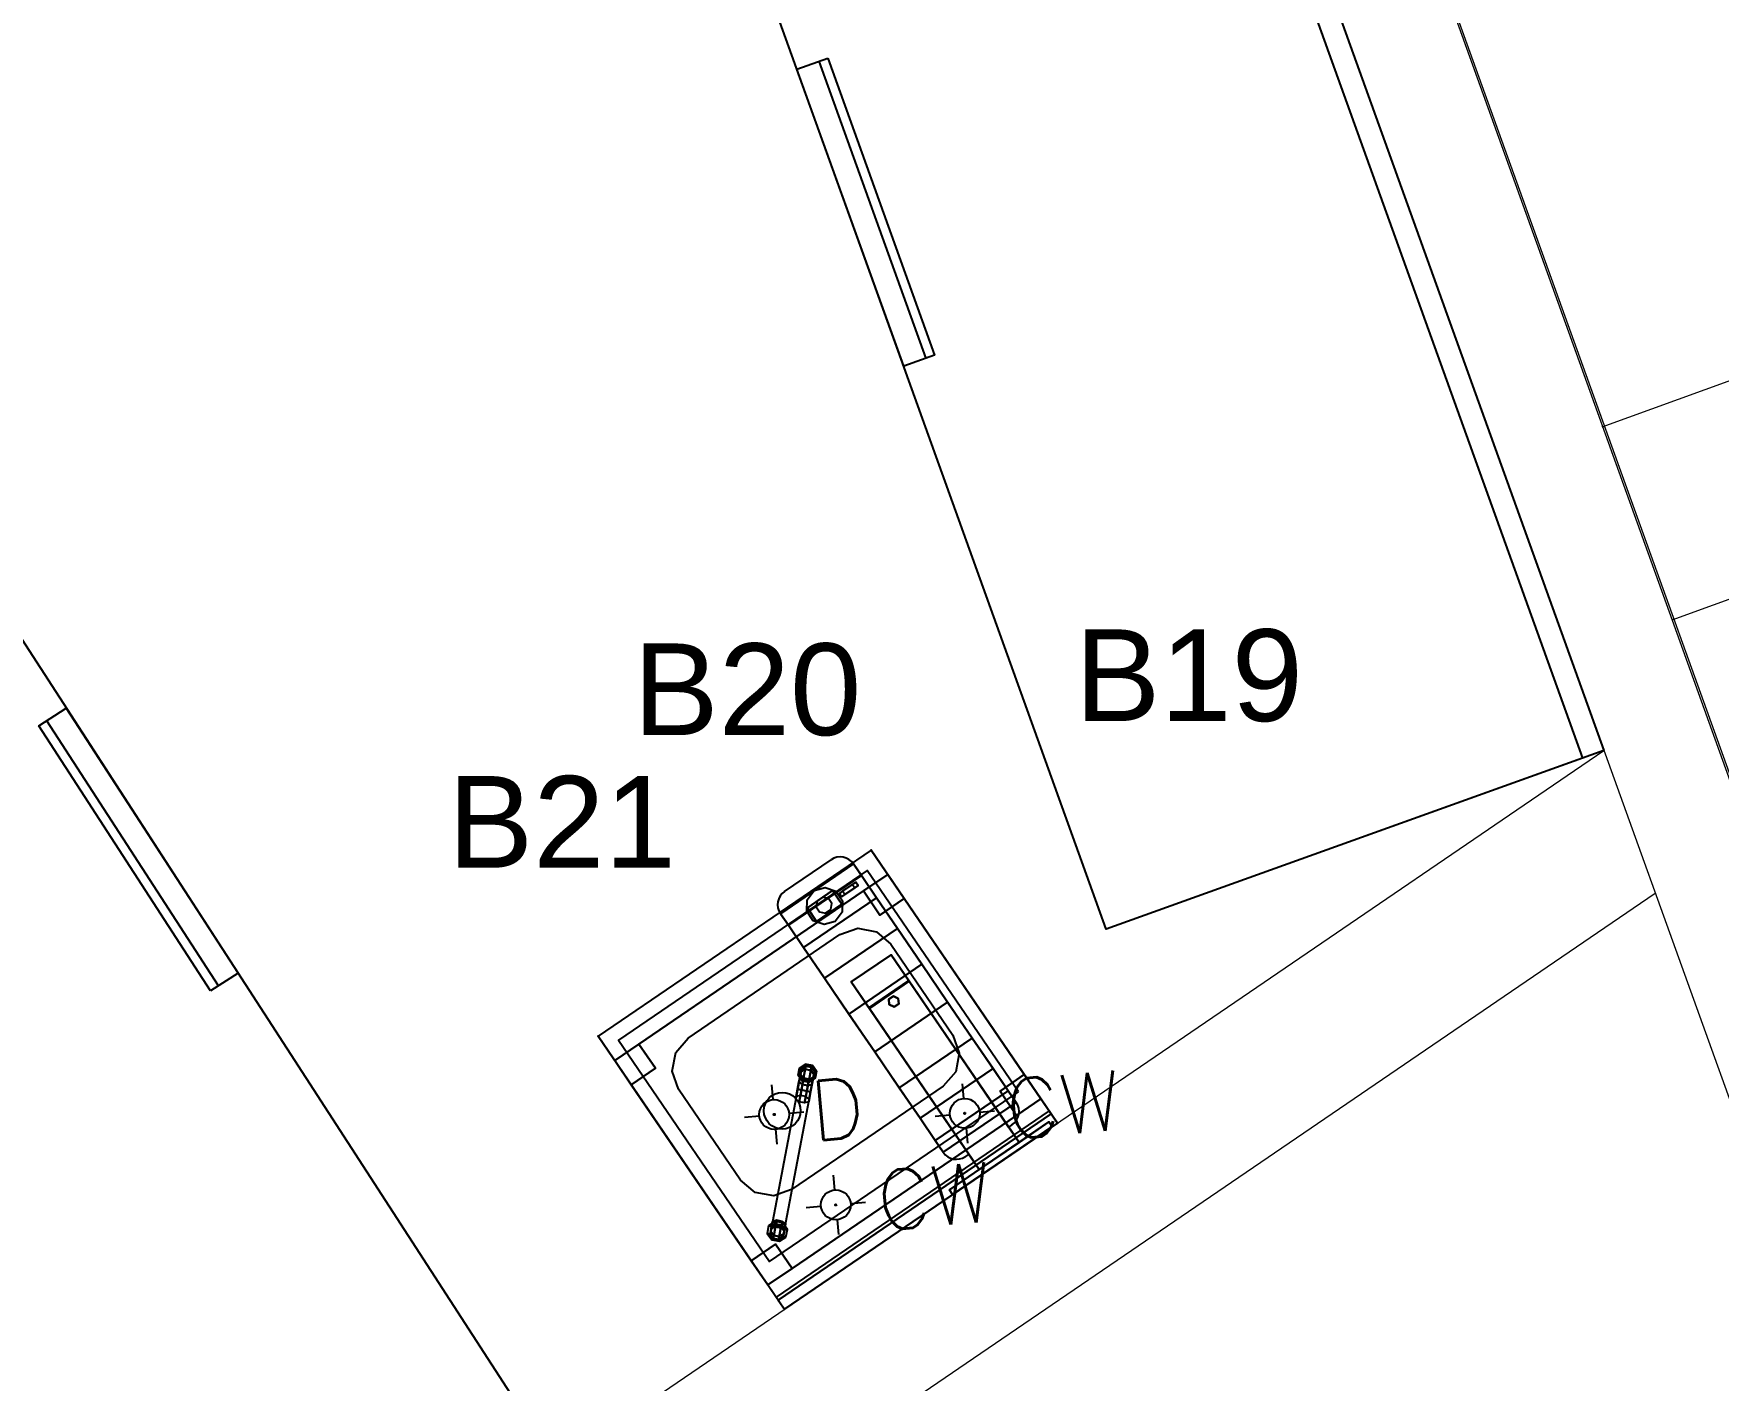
# Model space of a CAD drawing. Header units: millimetres. Extents: x 8159 to 14952, y 6817 to 11888.
# Drawn here: x 9303 to 9532.4, y 7743.2 to 7926.6 of the extents above; entities that cross this region are included whole.
import ezdxf
from ezdxf.enums import TextEntityAlignment as Align

# ---------------------------------------------------------------- set-up
doc = ezdxf.new("R2010")
doc.units = ezdxf.units.MM
doc.header["$LTSCALE"] = 5
for name, color, linetype in [('200-EquipBorder-2d', 9, 'Continuous'), ('200-EquipID-2d', 7, 'Continuous'), ('200-EquipInternal-2d', 252, 'Continuous'), ('200-EquipSteel-3d', 9, 'Continuous'), ('250-Cwater-2d', 160, 'Continuous'), ('250-Drain-2D', 140, 'Continuous')]:
    doc.layers.add(name, color=color, linetype=linetype)
doc.layers.add('200-InsPoint-3D', color=3, linetype='Continuous', plot=False)
for name, color, linetype, lineweight in [('3-YANGIN-DOLABI', 7, 'Continuous', 0), ('anted', 10, 'Continuous', 0), ('FIBROBETON', 1, 'Continuous', 18), ('kesit', 7, 'Continuous', 0), ('YAZI', 250, 'Continuous', 30)]:
    doc.layers.add(name, color=color, linetype=linetype, lineweight=lineweight)
doc.styles.add('Arial', font='arial.ttf')
doc.styles.add('ROMANS', font='micross.ttf')
doc.styles.add('SIMPLEX', font='SIMPLEX')

# ---------------------------------------------------------------- blocks, each defined once
blk = doc.blocks.new('A$C23C11219')
at = {"layer": 'FIBROBETON'}
blk.add_lwpolyline([(4170.99, 707.81), (4330.65, -537.53, 0.079118), (6057.44, 175.69), (5734.15, 708.99, 0.288304), (5090.27, 1000.53, -0.032207)], format="xyb", close=True, dxfattribs=at)
blk = doc.blocks.new('R')
at = {"layer": 'kesit'}
for p, q in [((138833.96, -64505.89), (139340.43, -64155.25)), ((139041.1, -64362.38), (139109.71, -64460.84)), ((139018.13, -64378.39), (139086.73, -64476.85))]:
    blk.add_line(p, q, dxfattribs=at)
blk = doc.blocks.new('attrib')
at = {"layer": '200-EquipID-2d', "style": 'Arial'}
blk.add_attdef('POS', text='', height=2.5, dxfattribs=at).set_placement((0, 0, -1), align=Align.MIDDLE)
at = {"layer": '200-EquipID-2d', "style": 'ROMANS', "flags": 1}
for tag, p in [('ZONA', (0, -4.905, -2)), ('EQUIPMENTDATA', (0, -7.89, -2)), ('LONGDESCR', (0, -11.302, -2)), ('EQUIPMENTCONN', (0, -14.714, -2)), ('ACCESSORYDATA', (0, -18.552, -2)), ('ACCESSORYCONN', (0, -21.857, -2))]:
    blk.add_attdef(tag, text='', height=2.5, dxfattribs=at).set_placement(p, align=Align.CENTER)
blk = doc.blocks.new('HWSW45')
at = {"layer": '200-EquipBorder-2d'}
blk.add_lwpolyline([(0, -450), (450, -450), (450, 0), (0, 0)], close=True, dxfattribs=at)
at = {"layer": '200-EquipInternal-2d'}
blk.add_line((0, -20), (450, -20), dxfattribs=at)
for points in [[(20, -65), (20, -430), (430, -430), (430, -65)], [(408.3, -95.3), (408.3, -87.8), (403.1, -82.6), (395.6, -82.6), (233.9, -244.3), (233.9, -251.7), (239.2, -257), (246.6, -257)], [(100, -379), (75, -372.3), (56.7, -354), (50, -329), (50, -179), (56.7, -154), (75, -135.7), (100, -129), (350, -129), (375, -135.7), (393.3, -154), (400, -179), (400, -329), (393.3, -354), (375, -372.3), (350, -379)]]:
    blk.add_lwpolyline(points, close=True, dxfattribs=at)
blk.add_circle((300, -225), 25, dxfattribs=at)
at = {"layer": '200-EquipSteel-3d'}
blk.add_line((0, -450, 810), (450, -450, 810), dxfattribs=at)
for points, elevation in [([(20, -65), (20, -430), (430, -430), (430, -65)], 830), ([(100, -379), (75, -372.3), (56.7, -354), (50, -329), (50, -179), (56.7, -154), (75, -135.7), (100, -129), (350, -129), (375, -135.7), (393.3, -154), (400, -179), (400, -329), (393.3, -354), (375, -372.3), (350, -379)], 600)]:
    blk.add_lwpolyline(points, close=True, dxfattribs=dict(at, elevation=elevation))
at = {"layer": '200-EquipSteel-3d', "extrusion": (-0.612372, -0.612372, 0.5), "elevation": 284.7}
blk.add_lwpolyline([(338.1, 908), (338.1, 900.6), (343.4, 895.3), (350.9, 895.3), (356.1, 900.6), (356.1, 908), (350.9, 913.3), (343.4, 913.3)], close=True, dxfattribs=at)
at = {"layer": '200-EquipSteel-3d'}
for points in [[(0, -15, 850), (0, -450, 850), (0, -450, 810), (0, 0, 810)], [(450, -15, 850), (450, -450, 850), (450, -450, 810), (450, 0, 810)]]:
    blk.add_polyline3d(points, dxfattribs=at)
at = {"layer": '200-EquipSteel-3d', "invisible_edges": 15}
for points in [[(0, 0, 810), (0, -450, 810), (0, -450, 850), (0, 0, 850)], [(0, 0, 850), (0, 0, 900), (0, -15, 900), (0, -15, 850)], [(450, 0, 810), (450, -450, 810), (450, -450, 850), (450, 0, 850)], [(450, 0, 850), (450, 0, 900), (450, -15, 900), (450, -15, 850)], [(0, -450, 850), (20, -430, 850), (20, -65, 850), (0, -15, 850)], [(20, -65, 850), (0, -15, 850), (450, -15, 850), (430, -65, 850)], [(450, -15, 850), (430, -65, 850), (430, -430, 850), (450, -450, 850)], [(20, -430, 830), (50, -379, 830), (50, -129, 830), (20, -65, 830)], [(50, -129, 830), (20, -65, 830), (430, -65, 830), (400, -129, 830)], [(430, -65, 830), (400, -129, 830), (400, -379, 830), (430, -430, 830)], [(50, -129, 600), (50, -379, 600), (400, -379, 600), (400, -129, 600)], [(50, -129, 830), (100, -129, 830), (75, -135.7, 830), (56.7, -154, 830)], [(50, -129, 830), (56.7, -154, 830), (50, -179, 830)], [(400, -129, 830), (350, -129, 830), (375, -135.7, 830), (393.3, -154, 830)], [(400, -129, 830), (393.3, -154, 830), (400, -179, 830)], [(50, -379, 830), (56.7, -354, 830), (50, -329, 830)], [(400, -379, 830), (393.3, -354, 830), (400, -329, 830)], [(50, -379, 830), (100, -379, 830), (75, -372.3, 830), (56.7, -354, 830)], [(400, -379, 830), (350, -379, 830), (375, -372.3, 830), (393.3, -354, 830)], [(400, -379, 830), (430, -430, 830), (20, -430, 830), (50, -379, 830)], [(430, -430, 850), (450, -450, 850), (0, -450, 850), (20, -430, 850)]]:
    blk.add_3dface(points, dxfattribs=at)
at = {"layer": '200-EquipSteel-3d'}
for points in [[(0, -15, 900), (450, -15, 900), (450, 0, 900), (0, 0, 900)], [(450, 0, 900), (0, 0, 900), (0, 0, 810), (450, 0, 810)], [(0, -15, 850), (450, -15, 850), (450, -15, 900), (0, -15, 900)], [(410, -40, 810), (410, -40, 450), (40, -40, 450), (40, -40, 810)], [(0, -370, 450), (0, -370, 810), (0, -80, 810), (0, -80, 450)], [(388.4, -89.8, 914.8), (383.2, -95, 922.2), (385.8, -92.4, 928.7), (393, -85.2, 918.6)], [(388.9, -96.7, 912.2), (385, -100.6, 917.7), (383.2, -95, 922.2), (388.4, -89.8, 914.8)], [(392.9, -79.9, 850), (385.3, -87.5, 850), (388.1, -89.9, 889.9), (395.7, -82.3, 889.9)], [(385.3, -87.5, 850), (385.4, -98.2, 850), (389.1, -94.5, 889.9), (388.1, -89.9, 889.9)], [(393, -85.2, 918.6), (399.9, -85.7, 921.2), (391.4, -94.2, 933.3), (385.8, -92.4, 928.7)], [(390.3, -87.8, 904.7), (388.4, -89.8, 914.8), (393, -85.2, 918.6), (395.6, -82.6, 904.7)], [(390.3, -95.3, 904.7), (388.9, -96.7, 912.2), (388.4, -89.8, 914.8), (390.3, -87.8, 904.7)], [(395.5, -82.7, 853.4), (390.2, -88, 853.4), (390.3, -87.8, 904.7), (395.6, -82.6, 904.7)], [(390.2, -88, 853.4), (390.3, -95.4, 850.1), (390.3, -95.3, 904.7), (390.3, -87.8, 904.7)], [(399.9, -85.7, 921.2), (405.2, -91, 921.2), (396.7, -99.5, 933.3), (391.4, -94.2, 933.3)], [(403.3, -80.2, 850.9), (392.9, -79.9, 850), (395.7, -82.3, 889.9), (402.7, -82.5, 889.9)], [(395.6, -82.6, 904.7), (403.1, -82.6, 904.7), (399.9, -85.7, 921.2), (393, -85.2, 918.6)], [(402.7, -82.9, 850.7), (395.5, -82.7, 853.4), (395.6, -82.6, 904.7), (403.1, -82.6, 904.7)], [(405.2, -91, 921.2), (405.7, -97.9, 918.6), (398.5, -105.1, 928.7), (396.7, -99.5, 933.3)], [(403.1, -82.6, 904.7), (408.3, -87.8, 904.7), (405.2, -91, 921.2), (399.9, -85.7, 921.2)], [(410.9, -87.8, 850.9), (403.3, -80.2, 850.9), (402.7, -82.5, 889.9), (408.4, -88.2, 889.9)], [(408, -88.2, 850.7), (402.7, -82.9, 850.7), (403.1, -82.6, 904.7), (408.3, -87.8, 904.7)], [(408.3, -87.8, 904.7), (408.3, -95.3, 904.7), (405.7, -97.9, 918.6), (405.2, -91, 921.2)], [(408.2, -95.4, 853.4), (408, -88.2, 850.7), (408.3, -87.8, 904.7), (408.3, -95.3, 904.7)], [(411.2, -98.3, 850), (410.9, -87.8, 850.9), (408.4, -88.2, 889.9), (408.5, -95.1, 890)], [(450, -370, 450), (450, -80, 450), (450, -80, 810), (450, -370, 810)], [(394.2, -102, 912.2), (390.3, -105.9, 917.7), (385, -100.6, 917.7), (388.9, -96.7, 912.2)], [(385.4, -98.2, 850), (393, -105.8, 850), (396.7, -102.1, 889.9), (389.1, -94.5, 889.9)], [(395.6, -100.6, 904.7), (394.2, -102, 912.2), (388.9, -96.7, 912.2), (390.3, -95.3, 904.7)], [(390.3, -95.4, 850.1), (395.5, -100.6, 850.1), (395.6, -100.6, 904.7), (390.3, -95.3, 904.7)], [(394.2, -102, 912.2), (401.1, -102.5, 914.8), (395.9, -107.7, 922.2), (390.3, -105.9, 917.7)], [(393, -105.8, 850), (403.7, -105.9, 850), (400.9, -102.7, 890), (396.7, -102.1, 889.9)], [(395.6, -100.6, 904.7), (403.1, -100.6, 904.7), (401.1, -102.5, 914.8), (394.2, -102, 912.2)], [(395.5, -100.6, 850.1), (402.9, -100.7, 853.4), (403.1, -100.6, 904.7), (395.6, -100.6, 904.7)], [(401.1, -102.5, 914.8), (405.7, -97.9, 918.6), (398.5, -105.1, 928.7), (395.9, -107.7, 922.2)], [(403.7, -105.9, 850), (411.2, -98.3, 850), (408.5, -95.1, 890), (400.9, -102.7, 890)], [(403.1, -100.6, 904.7), (408.3, -95.3, 904.7), (405.7, -97.9, 918.6), (401.1, -102.5, 914.8)], [(402.9, -100.7, 853.4), (408.2, -95.4, 853.4), (408.3, -95.3, 904.7), (403.1, -100.6, 904.7)], [(246.4, -231.8, 1022.2), (243.7, -234.5, 1028.7), (253.5, -224.7, 1032.4), (253.5, -224.7, 1025)], [(245.6, -240.1, 1033.3), (243.7, -234.5, 1028.7), (253.5, -224.7, 1032.4), (257.3, -228.4, 1037.7)], [(250.9, -245.3, 1033.3), (245.6, -240.1, 1033.3), (257.3, -228.4, 1037.7), (262.5, -233.7, 1037.7)], [(252, -233.7, 1017.7), (246.4, -231.8, 1022.2), (253.5, -224.7, 1025), (257.3, -228.4, 1019.7)], [(252, -233.7, 1017.7), (257.3, -228.4, 1019.7), (262.5, -233.7, 1019.7), (257.2, -239, 1017.7)], [(257.3, -228.4, 1037.7), (253.5, -224.7, 1032.4), (263.3, -214.9, 1028.7), (268.9, -216.7, 1033.3)], [(253.5, -224.7, 1025), (253.5, -224.7, 1032.4), (263.3, -214.9, 1028.7), (260.7, -217.5, 1022.2)], [(257.3, -228.4, 1019.7), (253.5, -224.7, 1025), (260.7, -217.5, 1022.2), (262.6, -223.1, 1017.7)], [(262.5, -233.7, 1037.7), (257.3, -228.4, 1037.7), (268.9, -216.7, 1033.3), (274.2, -222, 1033.3)], [(257.3, -228.4, 1019.7), (262.6, -223.1, 1017.7), (267.8, -228.4, 1017.7), (262.5, -233.7, 1019.7)], [(266.3, -237.4, 1032.4), (262.5, -233.7, 1037.7), (274.2, -222, 1033.3), (276.1, -227.6, 1028.7)], [(262.5, -233.7, 1019.7), (267.8, -228.4, 1017.7), (273.4, -230.2, 1022.2), (266.3, -237.4, 1025)], [(266.3, -237.4, 1025), (273.4, -230.2, 1022.2), (276.1, -227.6, 1028.7), (266.3, -237.4, 1032.4)], [(238.1, -236.3, 948.4), (231.2, -243.1, 948.4), (231.2, -243.1, 959.8), (238.1, -236.3, 959.8)], [(239.2, -239, 965.5), (238.1, -236.3, 959.8), (231.2, -243.1, 959.8), (233.9, -244.3, 965.5)], [(238.1, -236.3, 948.4), (239.2, -239, 944), (233.9, -244.3, 944), (231.2, -243.1, 948.4)], [(231.2, -243.1, 948.4), (231.2, -252.8, 948.4), (231.2, -252.8, 959.8), (231.2, -243.1, 959.8)], [(233.9, -244.3, 965.5), (231.2, -243.1, 959.8), (231.2, -252.8, 959.8), (233.9, -251.7, 965.5)], [(231.2, -243.1, 948.4), (233.9, -244.3, 944), (233.9, -251.7, 944), (231.2, -252.8, 948.4)], [(233.9, -251.7, 965.5), (231.2, -252.8, 959.8), (238.1, -259.7, 959.8), (239.2, -257, 965.5)], [(231.2, -252.8, 948.4), (233.9, -251.7, 944), (239.2, -257, 944), (238.1, -259.7, 948.4)], [(239.2, -239, 1004.7), (233.9, -244.3, 1004.7), (236.5, -241.6, 1018.6), (241.1, -237.1, 1014.8)], [(239.2, -239, 965.5), (233.9, -244.3, 965.5), (233.9, -244.3, 1004.7), (239.2, -239, 1004.7)], [(233.9, -251.7, 1004.7), (233.9, -244.3, 1004.7), (236.5, -241.6, 1018.6), (237, -248.6, 1021.2)], [(233.9, -244.3, 965.5), (233.9, -251.7, 965.5), (233.9, -251.7, 1004.7), (233.9, -244.3, 1004.7)], [(239.2, -257, 1004.7), (233.9, -251.7, 1004.7), (237, -248.6, 1021.2), (242.3, -253.9, 1021.2)], [(233.9, -251.7, 965.5), (239.2, -257, 965.5), (239.2, -257, 1004.7), (233.9, -251.7, 1004.7)], [(241.1, -237.1, 1014.8), (236.5, -241.6, 1018.6), (243.7, -234.5, 1028.7), (246.4, -231.8, 1022.2)], [(237, -248.6, 1021.2), (236.5, -241.6, 1018.6), (243.7, -234.5, 1028.7), (245.6, -240.1, 1033.3)], [(242.3, -253.9, 1021.2), (237, -248.6, 1021.2), (245.6, -240.1, 1033.3), (250.9, -245.3, 1033.3)], [(247.8, -236.3, 948.4), (238.1, -236.3, 948.4), (238.1, -236.3, 959.8), (247.8, -236.3, 959.8)], [(246.6, -239, 965.5), (247.8, -236.3, 959.8), (238.1, -236.3, 959.8), (239.2, -239, 965.5)], [(247.8, -236.3, 948.4), (246.6, -239, 944), (239.2, -239, 944), (238.1, -236.3, 948.4)], [(246.6, -239, 1004.7), (239.2, -239, 1004.7), (241.1, -237.1, 1014.8), (248.1, -237.6, 1012.2)], [(246.6, -239, 965.5), (239.2, -239, 965.5), (239.2, -239, 1004.7), (246.6, -239, 1004.7)], [(248.1, -237.6, 1012.2), (241.1, -237.1, 1014.8), (246.4, -231.8, 1022.2), (252, -233.7, 1017.7)], [(249.3, -254.4, 1018.6), (242.3, -253.9, 1021.2), (250.9, -245.3, 1033.3), (256.5, -247.2, 1028.7)], [(251.9, -244.3, 965.5), (254.6, -243.1, 959.8), (247.8, -236.3, 959.8), (246.6, -239, 965.5)], [(254.6, -243.1, 948.4), (251.9, -244.3, 944), (246.6, -239, 944), (247.8, -236.3, 948.4)], [(246.6, -239, 1004.7), (248.1, -237.6, 1012.2), (253.3, -242.8, 1012.2), (251.9, -244.3, 1004.7)], [(251.9, -244.3, 965.5), (246.6, -239, 965.5), (246.6, -239, 1004.7), (251.9, -244.3, 1004.7)], [(251.9, -251.7, 1004.7), (253.8, -249.8, 1014.8), (249.3, -254.4, 1018.6), (246.6, -257, 1004.7)], [(246.6, -257, 965.5), (251.9, -251.7, 965.5), (251.9, -251.7, 1004.7), (246.6, -257, 1004.7)], [(246.6, -257, 965.5), (247.8, -259.7, 959.8), (254.6, -252.8, 959.8), (251.9, -251.7, 965.5)], [(247.8, -259.7, 948.4), (246.6, -257, 944), (251.9, -251.7, 944), (254.6, -252.8, 948.4)], [(254.6, -243.1, 948.4), (247.8, -236.3, 948.4), (247.8, -236.3, 959.8), (254.6, -243.1, 959.8)], [(248.1, -237.6, 1012.2), (252, -233.7, 1017.7), (257.2, -239, 1017.7), (253.3, -242.8, 1012.2)], [(253.8, -249.8, 1014.8), (259.1, -244.6, 1022.2), (256.5, -247.2, 1028.7), (249.3, -254.4, 1018.6)], [(256.5, -247.2, 1028.7), (250.9, -245.3, 1033.3), (262.5, -233.7, 1037.7), (266.3, -237.4, 1032.4)], [(251.9, -244.3, 1004.7), (253.3, -242.8, 1012.2), (253.8, -249.8, 1014.8), (251.9, -251.7, 1004.7)], [(251.9, -251.7, 965.5), (254.6, -252.8, 959.8), (254.6, -243.1, 959.8), (251.9, -244.3, 965.5)], [(254.6, -252.8, 948.4), (251.9, -251.7, 944), (251.9, -244.3, 944), (254.6, -243.1, 948.4)], [(251.9, -251.7, 965.5), (251.9, -244.3, 965.5), (251.9, -244.3, 1004.7), (251.9, -251.7, 1004.7)], [(253.3, -242.8, 1012.2), (257.2, -239, 1017.7), (259.1, -244.6, 1022.2), (253.8, -249.8, 1014.8)], [(254.6, -252.8, 948.4), (254.6, -243.1, 948.4), (254.6, -243.1, 959.8), (254.6, -252.8, 959.8)], [(259.1, -244.6, 1022.2), (266.3, -237.4, 1025), (266.3, -237.4, 1032.4), (256.5, -247.2, 1028.7)], [(257.2, -239, 1017.7), (262.5, -233.7, 1019.7), (266.3, -237.4, 1025), (259.1, -244.6, 1022.2)], [(231.2, -252.8, 948.4), (238.1, -259.7, 948.4), (238.1, -259.7, 959.8), (231.2, -252.8, 959.8)], [(239.2, -257, 965.5), (238.1, -259.7, 959.8), (247.8, -259.7, 959.8), (246.6, -257, 965.5)], [(238.1, -259.7, 948.4), (239.2, -257, 944), (246.6, -257, 944), (247.8, -259.7, 948.4)], [(238.1, -259.7, 948.4), (247.8, -259.7, 948.4), (247.8, -259.7, 959.8), (238.1, -259.7, 959.8)], [(246.6, -257, 1004.7), (239.2, -257, 1004.7), (242.3, -253.9, 1021.2), (249.3, -254.4, 1018.6)], [(239.2, -257, 965.5), (246.6, -257, 965.5), (246.6, -257, 1004.7), (239.2, -257, 1004.7)], [(247.8, -259.7, 948.4), (254.6, -252.8, 948.4), (254.6, -252.8, 959.8), (247.8, -259.7, 959.8)], [(40, -410, 630), (410, -410, 630), (410, -410, 810), (40, -410, 810)], [(40, -410, 450), (410, -410, 450), (410, -410, 629), (40, -410, 629)]]:
    blk.add_3dface(points, dxfattribs=at)
at = {"layer": '200-InsPoint-3D'}
for p in [(0, 0), (450, 0), (0, -450), (450, -450)]:
    blk.add_point(p, dxfattribs=at)
blk.add_attdef('DISTANG', (0, 0), '', height=1, dxfattribs=at)
at = {"layer": '200-EquipSteel-3d'}
mesh = blk.add_polymesh((6, 3), dxfattribs=at)
for k, corner in enumerate([(40, -80, 810), (40, -80, 450), (40, -80, 450), (0, -80, 810), (0, -80, 450), (0, -80, 450), (0, -40, 810), (0, -40, 450), (0, -80, 450), (40, -40, 810), (40, -40, 450), (40, -80, 450), (40, -40, 810), (40, -40, 810), (40, -80, 810), (0, -40, 810), (0, -40, 810), (0, -80, 810)]):
    mesh.set_mesh_vertex(divmod(k, 3), corner)
mesh = blk.add_polymesh((6, 3), dxfattribs=at)
for k, corner in enumerate([(450, -80, 810), (450, -80, 450), (450, -80, 450), (410, -80, 810), (410, -80, 450), (410, -80, 450), (410, -40, 810), (410, -40, 450), (410, -80, 450), (450, -40, 810), (450, -40, 450), (450, -80, 450), (450, -40, 810), (450, -40, 810), (450, -80, 810), (410, -40, 810), (410, -40, 810), (410, -80, 810)]):
    mesh.set_mesh_vertex(divmod(k, 3), corner)
mesh = blk.add_polymesh((6, 3), dxfattribs=at)
for k, corner in enumerate([(40, -410, 810), (40, -410, 450), (40, -410, 450), (0, -410, 810), (0, -410, 450), (0, -410, 450), (0, -370, 810), (0, -370, 450), (0, -410, 450), (40, -370, 810), (40, -370, 450), (40, -410, 450), (40, -370, 810), (40, -370, 810), (40, -410, 810), (0, -370, 810), (0, -370, 810), (0, -410, 810)]):
    mesh.set_mesh_vertex(divmod(k, 3), corner)
mesh = blk.add_polymesh((6, 3), dxfattribs=at)
for k, corner in enumerate([(450, -410, 810), (450, -410, 450), (450, -410, 450), (410, -410, 810), (410, -410, 450), (410, -410, 450), (410, -370, 810), (410, -370, 450), (410, -410, 450), (450, -370, 810), (450, -370, 450), (450, -410, 450), (450, -370, 810), (450, -370, 810), (450, -410, 810), (410, -370, 810), (410, -370, 810), (410, -410, 810)]):
    mesh.set_mesh_vertex(divmod(k, 3), corner)
blk = doc.blocks.new('DCON')
at = {"layer": '250-Drain-2D'}
for p, q in [((0, 40.6), (0, 20.3)), ((-40.6, 0), (-20.3, 0)), ((20.3, 0), (40.6, 0)), ((0, -20.3), (0, -40.6))]:
    blk.add_line(p, q, dxfattribs=at)
for radius in [20.3, 1]:
    blk.add_circle((0, 0), radius, dxfattribs=at)
blk.add_point((0, 0), dxfattribs=at)
at = {"layer": '250-Drain-2D', "style": 'SIMPLEX', "flags": 8}
blk.add_attdef('D', (50, -40.6), '', height=81, dxfattribs=at)
blk = doc.blocks.new('CCON')
at = {"layer": '250-Cwater-2d'}
for p, q in [((0, 40.6), (0, 20.3)), ((-40.6, 0), (-20.3, 0)), ((20.3, 0), (40.6, 0)), ((0, -20.3), (0, -40.6))]:
    blk.add_line(p, q, dxfattribs=at)
for radius in [20.3, 1]:
    blk.add_circle((0, 0), radius, dxfattribs=at)
blk.add_point((0, 0), dxfattribs=at)
at = {"layer": '250-Cwater-2d', "style": 'SIMPLEX', "flags": 8}
blk.add_attdef('CW', (56.5, -40.6), '', height=81, dxfattribs=at)
blk = doc.blocks.new('MRM15')
for p, q in [((-32.8, -7.7), (-32.8, -7.7)), ((-32.8, -7.7), (32.8, -7.7)), ((32.8, -7.7), (32.8, -7.7))]:
    blk.add_line(p, q)
at = {"layer": '200-EquipBorder-2d'}
for p, q in [((-82, 0), (-82, -7.7)), ((82, 0), (82, -7.7)), ((-82, -7.7), (-32.8, -7.7)), ((-32.8, -7.7), (-32.8, -33)), ((32.8, -7.7), (82, -7.7)), ((32.8, -7.7), (32.8, -33)), ((-38.3, -33), (-32.8, -33)), ((32.8, -33), (38.3, -33)), ((-60.1, -448.1), (-60.1, -54.8)), ((60.1, -54.8), (60.1, -448.1)), ((38.3, -470), (-38.3, -470))]:
    blk.add_line(p, q, dxfattribs=at)
for points in [[(-82, 0), (82, 0)], [(32.8, -33), (32.8, -274.5), (-32.8, -274.5), (-32.8, -33)]]:
    blk.add_lwpolyline(points, dxfattribs=at)
for centre, start, end in [((-38.3, -54.8), 90, 180), ((38.3, -54.8), 0, 90), ((-38.3, -448.1), 180, 270), ((38.3, -448.1), 270, 0)]:
    blk.add_arc(centre, 21.9, start, end, dxfattribs=at)
at = {"layer": '200-EquipSteel-3d'}
for points, elevation in [([(-19.5, -430.8), (-19.5, -415.1), (-10.3, -402.4), (4.6, -397.6), (19.5, -402.4), (28.7, -415.1), (28.7, -430.8), (19.5, -443.4), (4.6, -448.3), (-10.3, -443.4)], 1609.9), ([(0.4, -414.2), (-5.5, -420.1), (-5.5, -428.4), (0.4, -434.4), (8.8, -434.4), (14.7, -428.4), (14.7, -420.1), (8.8, -414.2)], 1688.6)]:
    blk.add_lwpolyline(points, close=True, dxfattribs=dict(at, elevation=elevation))
for points in [[(-82, -7.7, 1639.5), (-82, -7.7, 2142.3), (-82, 0, 2142.3), (-82, 0, 1639.5)], [(-82, 0, 1639.5), (82, 0, 1639.5), (82, 0, 2142.3), (-82, 0, 2142.3)], [(-82, 0, 2142.3), (-82, -7.7, 2142.3), (82, -7.7, 2142.3), (82, 0, 2142.3)], [(-82, 0, 1639.5), (-82, -7.7, 1639.5), (82, -7.7, 1639.5), (82, 0, 1639.5)], [(82, -7.7, 1639.5), (82, -7.7, 2142.3), (82, 0, 2142.3), (82, 0, 1639.5)], [(-82, -7.7, 1639.5), (82, -7.7, 1639.5), (82, -7.7, 2142.3), (-82, -7.7, 2142.3)], [(-32.8, -273.3, 2112.3), (-32.8, -317, 2142.3), (-32.8, -7.7, 2142.3), (-32.8, -24, 2112.3)], [(-32.8, -7.7, 2142.3), (-32.8, -317, 2142.3), (32.8, -317, 2142.3), (32.8, -7.7, 2142.3)], [(-32.8, -24, 1664.1), (-32.8, -7.7, 1639.5), (-32.8, -7.7, 2142.3), (-32.8, -24, 2112.3)], [(-32.8, -273.3, 1664.1), (-32.8, -317, 1639.5), (-32.8, -7.7, 1639.5), (-32.8, -24, 1664.1)], [(-32.8, -7.7, 1639.5), (-32.8, -317, 1639.5), (32.8, -317, 1639.5), (32.8, -7.7, 1639.5)], [(32.8, -273.3, 2112.3), (32.8, -317, 2142.3), (32.8, -7.7, 2142.3), (32.8, -24, 2112.3)], [(32.8, -24, 1664.1), (32.8, -7.7, 1639.5), (32.8, -7.7, 2142.3), (32.8, -24, 2112.3)], [(32.8, -273.3, 1664.1), (32.8, -317, 1639.5), (32.8, -7.7, 1639.5), (32.8, -24, 1664.1)], [(60.1, -54.8, 1922), (-60.1, -54.8, 1922), (-60.1, -74.1, 1981.3), (60.1, -74.1, 1981.3)], [(60.1, -54.8, 1859.7), (-60.1, -54.8, 1859.7), (-60.1, -54.8, 1922), (60.1, -54.8, 1922)], [(60.1, -74.1, 1800.5), (-60.1, -74.1, 1800.5), (-60.1, -54.8, 1859.7), (60.1, -54.8, 1859.7)], [(60.1, -74.1, 1981.3), (-60.1, -74.1, 1981.3), (-60.1, -110.7, 2031.7), (60.1, -110.7, 2031.7)], [(60.1, -110.7, 1750.1), (-60.1, -110.7, 1750.1), (-60.1, -74.1, 1800.5), (60.1, -74.1, 1800.5)], [(60.1, -110.7, 2031.7), (-60.1, -110.7, 2031.7), (-60.1, -161.1, 2068.3), (60.1, -161.1, 2068.3)], [(60.1, -161.1, 1713.5), (-60.1, -161.1, 1713.5), (-60.1, -110.7, 1750.1), (60.1, -110.7, 1750.1)], [(-60.1, -220.3, 2087.5), (60.1, -220.3, 2087.5), (60.1, -161.1, 2068.3), (-60.1, -161.1, 2068.3)], [(60.1, -220.3, 1694.2), (-60.1, -220.3, 1694.2), (-60.1, -161.1, 1713.5), (60.1, -161.1, 1713.5)], [(60.1, -282.6, 2087.5), (60.1, -220.3, 2087.5), (-60.1, -220.3, 2087.5), (-60.1, -282.6, 2087.5)], [(60.1, -220.3, 1694.2), (60.1, -282.6, 1694.2), (-60.1, -282.6, 1694.2), (-60.1, -220.3, 1694.2)], [(-32.8, -317, 2142.3), (-32.8, -273.3, 2112.3), (32.8, -273.3, 2112.3), (32.8, -317, 2142.3)], [(-7.4, -262.4, 2087.6), (-7.4, -262.4, 2112.3), (-3.7, -256, 2112.3), (-3.7, -256, 2087.6)], [(-7.4, -262.4, 1640.5), (-7.4, -262.4, 1694.2), (-3.7, -256, 1694.2), (-3.7, -256, 1640.5)], [(-7.4, -262.4, 2087.6), (-3.7, -268.8, 2087.6), (-3.7, -268.8, 2112.3), (-7.4, -262.4, 2112.3)], [(-7.4, -262.4, 1640.5), (-3.7, -268.8, 1640.5), (-3.7, -268.8, 1694.2), (-7.4, -262.4, 1694.2)], [(3.7, -256, 2087.6), (-3.7, -256, 2087.6), (-3.7, -256, 2112.3), (3.7, -256, 2112.3)], [(3.7, -256, 1640.5), (-3.7, -256, 1640.5), (-3.7, -256, 1694.2), (3.7, -256, 1694.2)], [(3.7, -268.8, 2087.6), (3.7, -268.8, 2112.3), (-3.7, -268.8, 2112.3), (-3.7, -268.8, 2087.6)], [(3.7, -268.8, 1640.5), (3.7, -268.8, 1694.2), (-3.7, -268.8, 1694.2), (-3.7, -268.8, 1640.5)], [(7.4, -262.4, 2087.6), (3.7, -256, 2087.6), (3.7, -256, 2112.3), (7.4, -262.4, 2112.3)], [(7.4, -262.4, 1640.5), (3.7, -256, 1640.5), (3.7, -256, 1694.2), (7.4, -262.4, 1694.2)], [(3.7, -268.8, 2087.6), (7.4, -262.4, 2087.6), (7.4, -262.4, 2112.3), (3.7, -268.8, 2112.3)], [(3.7, -268.8, 1640.5), (7.4, -262.4, 1640.5), (7.4, -262.4, 1694.2), (3.7, -268.8, 1694.2)], [(-60.1, -341.9, 2068.3), (60.1, -341.9, 2068.3), (60.1, -282.6, 2087.5), (-60.1, -282.6, 2087.5)], [(60.1, -282.6, 1694.2), (60.1, -341.9, 1713.5), (-60.1, -341.9, 1713.5), (-60.1, -282.6, 1694.2)], [(-60.1, -392.3, 2031.7), (60.1, -392.3, 2031.7), (60.1, -341.9, 2068.3), (-60.1, -341.9, 2068.3)], [(60.1, -341.9, 1713.5), (60.1, -392.3, 1750.1), (-60.1, -392.3, 1750.1), (-60.1, -341.9, 1713.5)], [(60.1, -428.9, 1981.3), (60.1, -392.3, 2031.7), (-60.1, -392.3, 2031.7), (-60.1, -428.9, 1981.3)], [(-60.1, -392.3, 1750.1), (60.1, -392.3, 1750.1), (60.1, -428.9, 1800.5), (-60.1, -428.9, 1800.5)], [(-60.1, -448.1, 1922), (60.1, -448.1, 1922), (60.1, -428.9, 1981.3), (-60.1, -428.9, 1981.3)], [(-60.1, -428.9, 1800.5), (60.1, -428.9, 1800.5), (60.1, -448.1, 1859.7), (-60.1, -448.1, 1859.7)], [(-49, -425.7, 1786.9), (-43.5, -425.7, 1786.9), (-43.5, -420.2, 1786.9), (-49, -420.2, 1786.9)], [(-27.1, -425.7, 1666.7), (-49, -425.7, 1786.9), (-49, -420.2, 1786.9), (-27.1, -420.2, 1666.7)], [(-21.7, -420.2, 1666.7), (-27.1, -420.2, 1666.7), (-49, -420.2, 1786.9), (-43.5, -420.2, 1786.9)], [(-27.1, -425.7, 1666.7), (-21.7, -425.7, 1666.7), (-43.5, -425.7, 1786.9), (-49, -425.7, 1786.9)], [(-21.7, -425.7, 1666.7), (-43.5, -425.7, 1786.9), (-43.5, -420.2, 1786.9), (-21.7, -420.2, 1666.7)], [(-60.1, -448.1, 1859.7), (60.1, -448.1, 1859.7), (60.1, -448.1, 1922), (-60.1, -448.1, 1922)]]:
    blk.add_3dface(points, dxfattribs=at)
for points, invisible_edges in [([(-60.1, -74.1, 1981.3), (-60.1, -54.8, 1922), (-60.1, -251.5, 1890.9), (-60.1, -74.1, 1981.3)], 6), ([(-60.1, -54.8, 1922), (-60.1, -54.8, 1859.7), (-60.1, -251.5, 1890.9), (-60.1, -54.8, 1922)], 6), ([(-60.1, -54.8, 1859.7), (-60.1, -74.1, 1800.5), (-60.1, -251.5, 1890.9), (-60.1, -54.8, 1859.7)], 6), ([(60.1, -54.8, 1859.7), (60.1, -74.1, 1800.5), (60.1, -251.5, 1890.9), (60.1, -54.8, 1859.7)], 6), ([(60.1, -54.8, 1922), (60.1, -54.8, 1859.7), (60.1, -251.5, 1890.9), (60.1, -54.8, 1922)], 6), ([(60.1, -74.1, 1981.3), (60.1, -54.8, 1922), (60.1, -251.5, 1890.9), (60.1, -74.1, 1981.3)], 6), ([(-60.1, -110.7, 2031.7), (-60.1, -74.1, 1981.3), (-60.1, -251.5, 1890.9), (-60.1, -110.7, 2031.7)], 6), ([(-60.1, -74.1, 1800.5), (-60.1, -110.7, 1750.1), (-60.1, -251.5, 1890.9), (-60.1, -74.1, 1800.5)], 6), ([(60.1, -74.1, 1800.5), (60.1, -110.7, 1750.1), (60.1, -251.5, 1890.9), (60.1, -74.1, 1800.5)], 6), ([(60.1, -110.7, 2031.7), (60.1, -74.1, 1981.3), (60.1, -251.5, 1890.9), (60.1, -110.7, 2031.7)], 6), ([(-60.1, -161.1, 2068.3), (-60.1, -110.7, 2031.7), (-60.1, -251.5, 1890.9), (-60.1, -161.1, 2068.3)], 6), ([(-60.1, -110.7, 1750.1), (-60.1, -161.1, 1713.5), (-60.1, -251.5, 1890.9), (-60.1, -110.7, 1750.1)], 6), ([(60.1, -110.7, 1750.1), (60.1, -161.1, 1713.5), (60.1, -251.5, 1890.9), (60.1, -110.7, 1750.1)], 6), ([(60.1, -161.1, 2068.3), (60.1, -110.7, 2031.7), (60.1, -251.5, 1890.9), (60.1, -161.1, 2068.3)], 6), ([(-60.1, -220.3, 2087.5), (-60.1, -161.1, 2068.3), (-60.1, -251.5, 1890.9), (-60.1, -220.3, 2087.5)], 6), ([(-60.1, -161.1, 1713.5), (-60.1, -220.3, 1694.2), (-60.1, -251.5, 1890.9), (-60.1, -161.1, 1713.5)], 6), ([(60.1, -161.1, 1713.5), (60.1, -220.3, 1694.2), (60.1, -251.5, 1890.9), (60.1, -161.1, 1713.5)], 6), ([(60.1, -220.3, 2087.5), (60.1, -161.1, 2068.3), (60.1, -251.5, 1890.9), (60.1, -220.3, 2087.5)], 6), ([(-60.1, -220.3, 1694.2), (-60.1, -282.6, 1694.2), (-60.1, -251.5, 1890.9), (-60.1, -220.3, 1694.2)], 6), ([(-60.1, -282.6, 2087.5), (-60.1, -220.3, 2087.5), (-60.1, -251.5, 1890.9), (-60.1, -282.6, 2087.5)], 6), ([(60.1, -282.6, 2087.5), (60.1, -220.3, 2087.5), (60.1, -251.5, 1890.9), (60.1, -282.6, 2087.5)], 6), ([(60.1, -220.3, 1694.2), (60.1, -282.6, 1694.2), (60.1, -251.5, 1890.9), (60.1, -220.3, 1694.2)], 6), ([(-60.1, -282.6, 1694.2), (-60.1, -341.9, 1713.5), (-60.1, -251.5, 1890.9), (-60.1, -282.6, 1694.2)], 6), ([(-60.1, -341.9, 1713.5), (-60.1, -392.3, 1750.1), (-60.1, -251.5, 1890.9), (-60.1, -341.9, 1713.5)], 6), ([(-60.1, -392.3, 1750.1), (-60.1, -428.9, 1800.5), (-60.1, -251.5, 1890.9), (-60.1, -392.3, 1750.1)], 6), ([(-60.1, -428.9, 1800.5), (-60.1, -448.1, 1859.7), (-60.1, -251.5, 1890.9), (-60.1, -428.9, 1800.5)], 6), ([(-60.1, -448.1, 1859.7), (-60.1, -448.1, 1922), (-60.1, -251.5, 1890.9), (-60.1, -448.1, 1859.7)], 6), ([(-60.1, -448.1, 1922), (-60.1, -428.9, 1981.3), (-60.1, -251.5, 1890.9), (-60.1, -448.1, 1922)], 6), ([(-60.1, -428.9, 1981.3), (-60.1, -392.3, 2031.7), (-60.1, -251.5, 1890.9), (-60.1, -428.9, 1981.3)], 6), ([(-60.1, -392.3, 2031.7), (-60.1, -341.9, 2068.3), (-60.1, -251.5, 1890.9), (-60.1, -392.3, 2031.7)], 6), ([(-60.1, -341.9, 2068.3), (-60.1, -282.6, 2087.5), (-60.1, -251.5, 1890.9), (-60.1, -341.9, 2068.3)], 6), ([(60.1, -341.9, 2068.3), (60.1, -282.6, 2087.5), (60.1, -251.5, 1890.9), (60.1, -341.9, 2068.3)], 6), ([(60.1, -392.3, 2031.7), (60.1, -341.9, 2068.3), (60.1, -251.5, 1890.9), (60.1, -392.3, 2031.7)], 6), ([(60.1, -428.9, 1981.3), (60.1, -392.3, 2031.7), (60.1, -251.5, 1890.9), (60.1, -428.9, 1981.3)], 6), ([(60.1, -448.1, 1922), (60.1, -428.9, 1981.3), (60.1, -251.5, 1890.9), (60.1, -448.1, 1922)], 6), ([(60.1, -448.1, 1859.7), (60.1, -448.1, 1922), (60.1, -251.5, 1890.9), (60.1, -448.1, 1859.7)], 6), ([(60.1, -428.9, 1800.5), (60.1, -448.1, 1859.7), (60.1, -251.5, 1890.9), (60.1, -428.9, 1800.5)], 6), ([(60.1, -392.3, 1750.1), (60.1, -428.9, 1800.5), (60.1, -251.5, 1890.9), (60.1, -392.3, 1750.1)], 6), ([(60.1, -341.9, 1713.5), (60.1, -392.3, 1750.1), (60.1, -251.5, 1890.9), (60.1, -341.9, 1713.5)], 6), ([(60.1, -282.6, 1694.2), (60.1, -341.9, 1713.5), (60.1, -251.5, 1890.9), (60.1, -282.6, 1694.2)], 6), ([(-20.7, -422.9, 1649.2), (29.9, -422.9, 1649.2), (25.1, -408, 1649.2), (-15.9, -408, 1649.2)], 15), ([(-20.7, -422.9, 1649.2), (29.9, -422.9, 1649.2), (25.1, -408, 1649.2), (-15.9, -408, 1649.2)], 15), ([(-15.9, -408, 1649.2), (25.1, -408, 1649.2), (12.4, -398.8, 1649.2), (-3.2, -398.8, 1649.2)], 15), ([(-15.9, -408, 1649.2), (25.1, -408, 1649.2), (12.4, -398.8, 1649.2), (-3.2, -398.8, 1649.2)], 15), ([(25.1, -437.8, 1649.2), (29.9, -422.9, 1649.2), (-20.7, -422.9, 1649.2), (-15.9, -437.8, 1649.2)], 15), ([(-3.2, -447, 1649.2), (12.4, -447, 1649.2), (25.1, -437.8, 1649.2), (-15.9, -437.8, 1649.2)], 15)]:
    blk.add_3dface(points, dxfattribs=dict(at, invisible_edges=invisible_edges))
at = {"layer": '200-InsPoint-3D'}
blk.add_point((0, 0), dxfattribs=at)
blk.add_attdef('DISTANG', (0, 0), '', height=1, dxfattribs=at)
at = {"layer": '200-EquipSteel-3d'}
mesh = blk.add_polymesh((6, 3), dxfattribs=at)
for k, corner in enumerate([(-16.2, -411.8, 1688.6), (-16.2, -411.8, 1649.2), (-16.2, -411.8, 1649.2), (25.4, -411.8, 1688.6), (25.4, -411.8, 1649.2), (25.4, -411.8, 1649.2), (25.4, -434, 1688.6), (25.4, -434, 1649.2), (25.4, -411.8, 1649.2), (-16.2, -434, 1688.6), (-16.2, -434, 1649.2), (-16.2, -411.8, 1649.2), (-16.2, -434, 1688.6), (-16.2, -434, 1688.6), (-16.2, -411.8, 1688.6), (25.4, -434, 1688.6), (25.4, -434, 1688.6), (25.4, -411.8, 1688.6)]):
    mesh.set_mesh_vertex(divmod(k, 3), corner)

msp = doc.modelspace()

# ---------------------------------------------------------------- linework, layer by layer
at = {"layer": '200-EquipBorder-2d'}
for p, q in [((9409.92, 7922.81, 208.65), (9424.47, 7882.35, 208.65)), ((9328.17, 7796.89, 7.89), (9304.79, 7832.98, 7.89))]:
    msp.add_line(p, q, dxfattribs=at)
for points, elevation in [([(9447.11, 8022.8), (9516.81, 7828.95), (9449.06, 7804.58), (9379.36, 7998.43)], 208.65), ([(9444.2, 8021.75), (9513.91, 7827.9), (9449.06, 7804.58), (9379.36, 7998.43)], 208.65), ([(9411.13, 7923.25), (9425.69, 7882.79), (9421.48, 7881.28), (9406.93, 7921.74)], 208.65), ([(9314.7, 7691.07), (9202.72, 7863.98), (9263.15, 7903.11), (9375.13, 7730.21)], 7.89), ([(9317.29, 7692.75), (9205.31, 7865.66), (9263.15, 7903.11), (9375.13, 7730.21)], 7.89), ([(9327.08, 7796.19), (9303.71, 7832.28), (9307.45, 7834.71), (9330.83, 7798.61)], 7.89)]:
    msp.add_lwpolyline(points, close=True, dxfattribs=dict(at, elevation=elevation))
at = {"layer": 'anted', "ltscale": 3, "extrusion": (0, 0.010673, 0.999943), "elevation": 217.92}
msp.add_lwpolyline([(11856.76, 9414.68), (11856.76, 7096.25), (8385.9, 7096.25), (8385.9, 9414.68)], close=True, dxfattribs=at)
msp.add_lwpolyline([(11856.76, 9414.68), (11856.76, 7096.25), (8385.9, 7096.25), (8385.9, 9414.68)], close=True, dxfattribs=at)
msp.add_lwpolyline([(11856.76, 9414.68), (11856.76, 7096.25), (8385.9, 7096.25), (8385.9, 9414.68)], close=True, dxfattribs=at)
msp.add_lwpolyline([(11856.76, 9414.68), (11856.76, 7096.25), (8385.9, 7096.25), (8385.9, 9414.68)], close=True, dxfattribs=at)
at = {"layer": 'kesit'}
for p, q in [((9340.22, 8364.36, 130.2), (9602.06, 7636.23, 130.2)), ((9326.21, 8358.99, 130.2), (9587.94, 7631.15, 130.2)), ((9148.94, 7578, 146.69), (9516.81, 7828.95, 208.65)), ((9169.86, 7568.06, 148.31), (9523.81, 7809.51, 207.93))]:
    msp.add_line(p, q, dxfattribs=at)
at = {"layer": 'YAZI', "linetype": 'Continuous', "ltscale": 10, "extrusion": (0, 0.010673, 0.999943), "elevation": 240.51}
for points in [[(8159.11, 9661.15), (12372.47, 9661.15), (12372.47, 6815.05), (8159.11, 6815.05)], [(8159.11, 9661.15), (12372.47, 9661.15), (12372.47, 6815.05), (8159.11, 6815.05)], [(8159.11, 9661.15), (12372.47, 9661.15), (12372.47, 6815.05), (8159.11, 6815.05)], [(8159.11, 9661.15), (12372.47, 9661.15), (12372.47, 6815.05), (8159.11, 6815.05)], [(8199.97, 9620.29), (12331.6, 9620.29), (12331.6, 6855.91), (8199.97, 6855.91)], [(8254.37, 9565.89), (12277.2, 9565.89), (12277.2, 6910.31), (8254.37, 6910.31)]]:
    msp.add_lwpolyline(points, close=True, dxfattribs=at)

# ---------------------------------------------------------------- block references
at = {"zscale": 0.09999999999999432}
for name, p, xscale, yscale, rotation, values in [('HWSW45', (9442.4, 7778.19, 189.86), 0.09999999999809799, 0.09999999999859648, 214.2996827134669, {'DISTANG': '966.8796397997894^I5.086947900901669'}), ('MRM15', (9434.91, 7773.08, 193.72), 0.09999999999809799, 0.09999999999849324, 214.2996827134669, {'DISTANG': '629.9999999999999^I4.712388980384690'}), ('CCON', (9429.79, 7779.51, 193.72), 0.09999999999849324, 0.1000000000003152, 5.046749186826393, {'CW': 'CW'}), ('DCON', (9403.84, 7779.36, 189.86), 0.09999999999859648, 0.1000000000003152, 5.046749186755777, {'D': 'D'}), ('CCON', (9412.23, 7767.05, 189.86), 0.09999999999859648, 0.1000000000003152, 5.046749186755777, {'CW': 'CW'}), ('CCON', (9412.23, 7767.05, 189.86), 0.09999999999859648, 0.1000000000003152, 5.046749186755777, {'CW': 'CW'})]:
    msp.add_blockref(name, p, dxfattribs=dict(at, xscale=xscale, yscale=yscale, rotation=rotation)).add_auto_attribs(values)
at = {"layer": '200-EquipID-2d'}
ref = msp.add_blockref('attrib', (9460.31, 7839.2, 208.65), dxfattribs=dict(at, xscale=5, yscale=4.999999999999516, zscale=5))
ref.add_attrib('POS', 'B19', dxfattribs={"color": 7, "height": 12.5, "style": 'Arial'}).set_placement((9460.31, 7839.2, 203.65), align=Align.MIDDLE)
ref = msp.add_blockref('attrib', (9400.17, 7837.28, 189.86), dxfattribs=dict(at, xscale=5, yscale=5.000000000000224, zscale=5))
ref.add_attrib('POS', 'B20', dxfattribs={"color": 7, "height": 12.5, "style": 'Arial'}).set_placement((9400.17, 7837.28, 182.36), align=Align.MIDDLE)
ref = msp.add_blockref('attrib', (9374.92, 7819.31, 193.72), dxfattribs=dict(at, xscale=5, yscale=5.000000000000544, zscale=5))
ref.add_attrib('POS', 'B21', dxfattribs={"color": 7, "height": 12.5, "style": 'Arial'}).set_placement((9374.92, 7819.31, 188.72), align=Align.MIDDLE)
at = {"layer": '3-YANGIN-DOLABI', "extrusion": (0, 0.010673, 0.999943), "rotation": 183.318814803488}
msp.add_blockref('A$C23C11219', (14647.13, 8757.75, 217.92), dxfattribs=at)
at = {"layer": 'kesit', "extrusion": (0.014649, -0.039562, 0.99911), "rotation": 54.7448511460017}
msp.add_blockref('R', (-121156.52, -72307.45, -31.35), dxfattribs=at)

doc.saveas('drawing.dxf')
